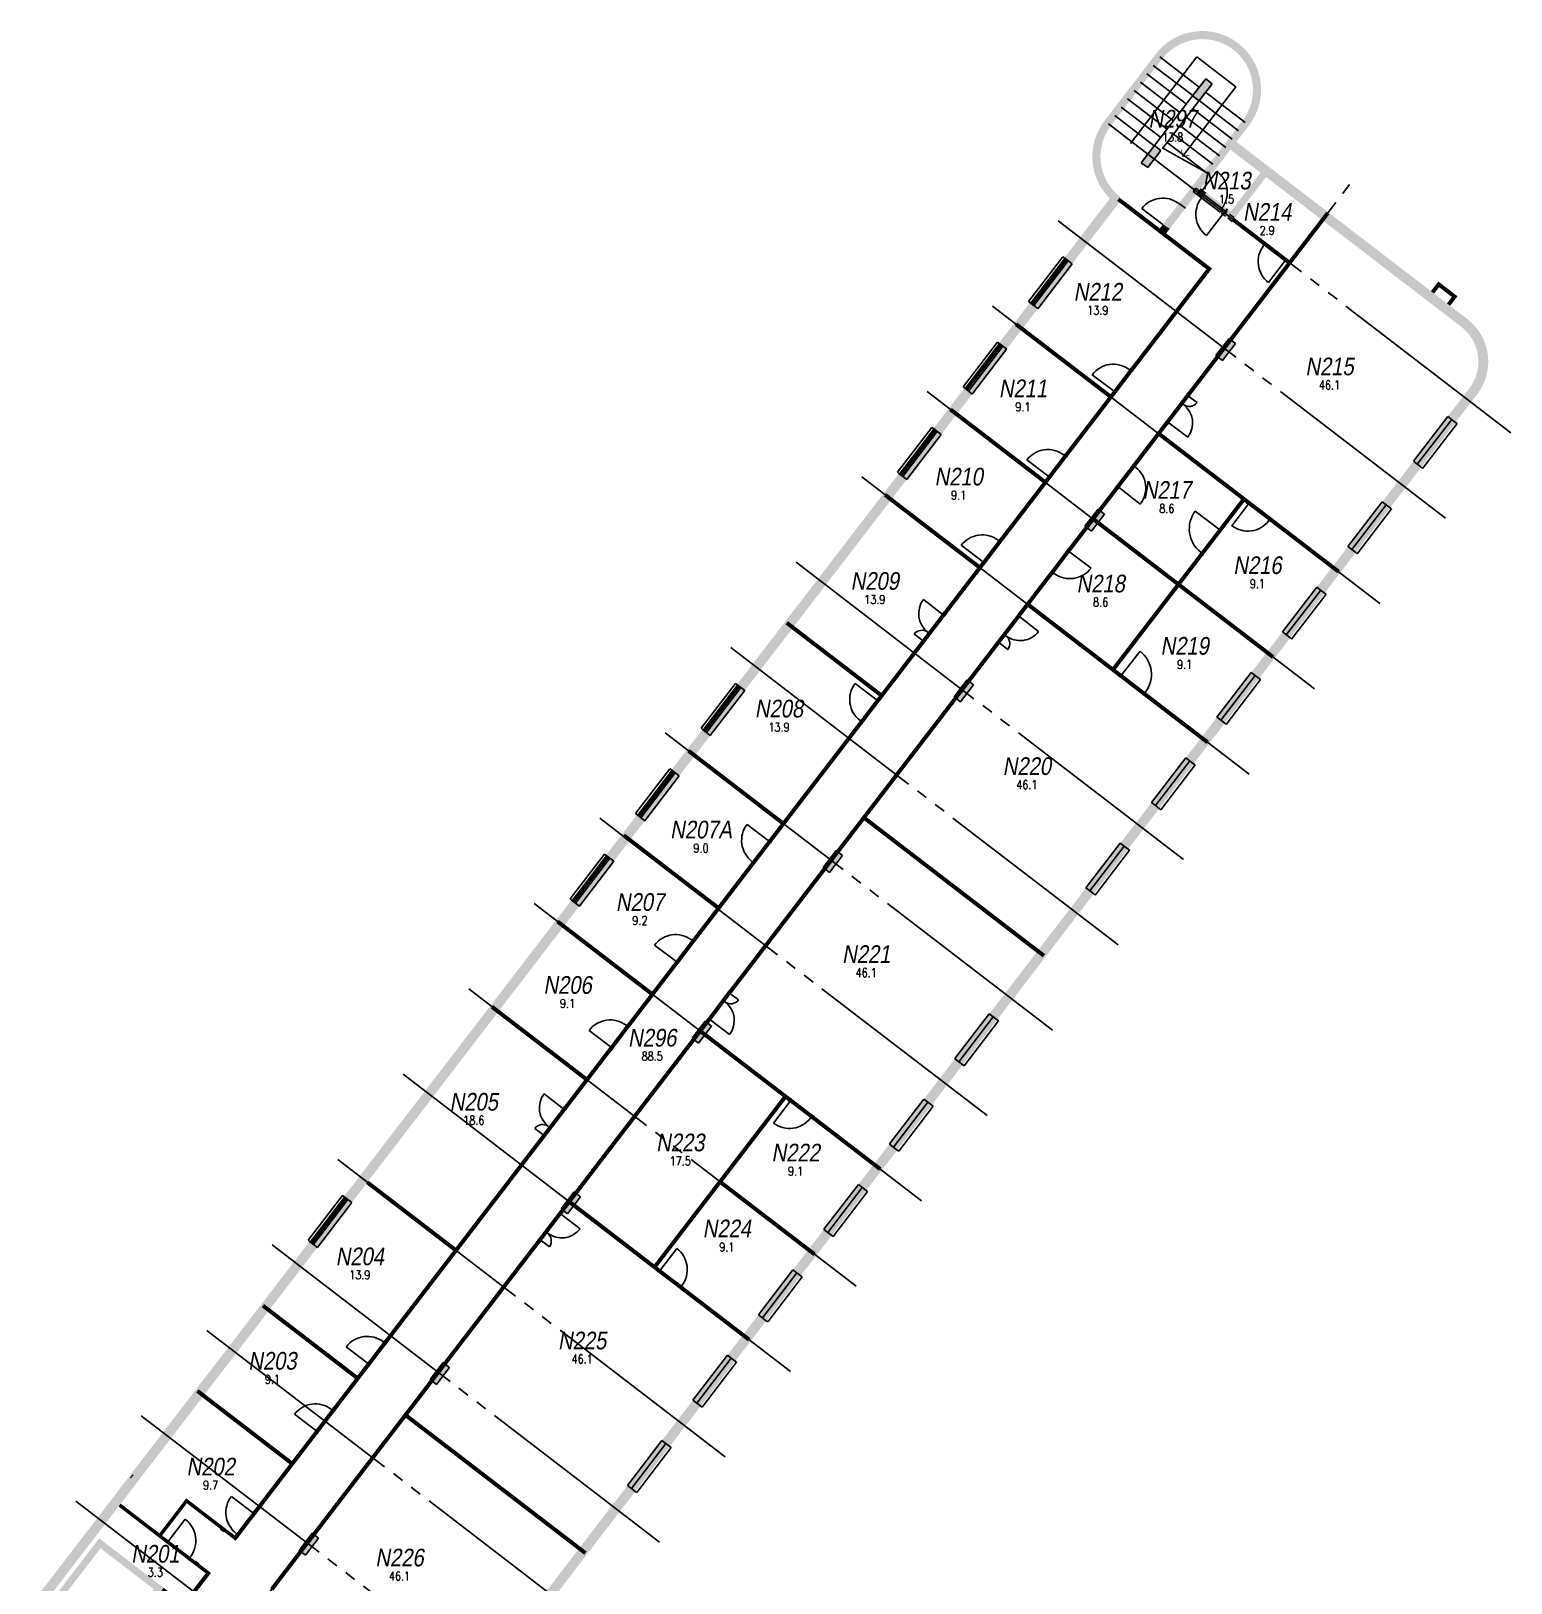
# Model space of a CAD drawing. Extents: x 22790 to 123356, y 400 to 114212.
# Drawn here: x 26218 to 68148, y 70239 to 114212 of the extents above; entities that cross this region are included whole.
import ezdxf
from ezdxf.enums import TextEntityAlignment as Align

# ---------------------------------------------------------------- set-up
doc = ezdxf.new("R2010")
doc.units = 0
doc.header["$LTSCALE"] = 50
doc.header["$PDMODE"] = 1
for name, pattern in [('4PHAN', [158.75, 127, -6.35, 6.35, -6.35, 6.35, -6.35]), ('HIDDEN2', [4.7625, 3.175, -1.5875]), ('INVISIBLE', [999999, 0, -999999])]:
    doc.linetypes.add(name, pattern=pattern)
doc.layers.get('0').update_dxf_attribs({"linetype": 'CONTINUOUS'})
for name, color, linetype in [('ANNTEXT_02', 7, 'CONTINUOUS'), ('DEMOL_02', 7, 'HIDDEN2'), ('ED_02', 7, 'CONTINUOUS'), ('EW_02', 7, 'CONTINUOUS'), ('GRIDLINE_02', 15, '4PHAN'), ('HEADER_02', 7, 'INVISIBLE'), ('ND_02', 7, 'CONTINUOUS'), ('NW_02', 7, 'CONTINUOUS'), ('RI_02', 7, 'CONTINUOUS'), ('UF_02', 7, 'CONTINUOUS'), ('WALL_02', 7, 'CONTINUOUS'), ('WW_02', 7, 'CONTINUOUS')]:
    doc.layers.add(name, color=color, linetype=linetype)
doc.styles.add('SIMPLEX', font='ARIALN.TTF', dxfattribs={"oblique": 10})
doc.styles.get("Standard").update_dxf_attribs({"font": 'simplex'})

# ---------------------------------------------------------------- blocks, each defined once
blk = doc.blocks.new('RM_SPAM')
for p in [(0, 2.5), (0, 0)]:
    blk.add_point(p)
at = {"style": 'SIMPLEX', "oblique": 10}
blk.add_attdef('RM_NUM', text='', height=2.5, dxfattribs=at).set_placement((0, 0), align=Align.CENTER)
at = {"flags": 1}
for tag, p, width in [('SITENO', (-15, 0), 0.8), ('IN_OU_CODE', (-15, -2), 0.8), ('RM_CO_CODE', (-15, -4), 0.8), ('RM_TY_CODE', (-15, -6), 0.7), ('OCC/USE', (-15, -10), 0.8), ('RM_FU_CODE', (-15, -8), 0.8)]:
    blk.add_attdef(tag, p, '', height=1.25, dxfattribs=dict(at, width=width))
at = {"width": 0.8, "flags": 1}
for tag, p in [('BL_NUM', (15, 0)), ('LEVEL', (15, -2)), ('%S/L', (15, -4)), ('STUDCAP', (15, -6))]:
    blk.add_attdef(tag, text='', height=1.25, dxfattribs=at).set_placement(p, align=Align.RIGHT)
at = {"width": 0.8}
for tag, p in [('RM_AREA', (0, -2)), ('USE', (-0.24, -4.05)), ('USE2', (-0.24, -6.05))]:
    blk.add_attdef(tag, text='', height=1.25, dxfattribs=at).set_placement(p, align=Align.CENTER)
at = {"width": 0.8, "flags": 1}
blk.add_attdef('SERVS', text='', height=1.25, dxfattribs=at).set_placement((0, -8), align=Align.CENTER)
blk = doc.blocks.new('DR1H90')
blk.add_line((-0.46, 0), (-0.46, 0.92))
blk.add_arc((-0.46, 0), 0.92, 0, 90)
at = {"flags": 1}
blk.add_attdef('SILLHT', text='', height=0.1, dxfattribs=at).set_placement((0, 0), align=Align.MIDDLE)
blk = doc.blocks.new('DRFRAME')
for p, q in [((-0.5, -0.5), (-0.5, 0.5)), ((0.5, -0.5), (0.5, 0.5))]:
    blk.add_line(p, q)
at = {"flags": 1}
blk.add_attdef('SILLHT', text='', height=0.1, dxfattribs=at).set_placement((0, 0), align=Align.MIDDLE)
blk = doc.blocks.new('WNFRAME')
for p, q in [((-0.5, -0.5), (-0.5, 0.5)), ((0.5, -0.5), (0.5, 0.5))]:
    blk.add_line(p, q)
at = {"flags": 1}
blk.add_attdef('SILLHT', text='', height=0.1, dxfattribs=at).set_placement((0, 0), align=Align.MIDDLE)
blk = doc.blocks.new('DR2U90')
for p, q in [((-0.46, 0), (-0.46, 0.65)), ((0.46, 0), (0.46, 0.27))]:
    blk.add_line(p, q)
for centre, radius, start, end in [((-0.46, 0), 0.65, 0, 90), ((0.46, 0), 0.27, 90, 180)]:
    blk.add_arc(centre, radius, start, end)
at = {"flags": 1}
blk.add_attdef('SILLHT', text='', height=0.1, dxfattribs=at).set_placement((0, 0), align=Align.MIDDLE)
blk = doc.blocks.new('SPL')
for p, q in [((1, 0.5), (0, 0.5)), ((1, -0.5), (1, 0.5)), ((0, -0.5), (1, -0.5))]:
    blk.add_line(p, q)
blk = doc.blocks.new('WNOF')
blk.add_line((-0.5, 0), (0.5, 0))
at = {"flags": 1}
blk.add_attdef('SILLHT', text='', height=0.1, dxfattribs=at).set_placement((0, 0), align=Align.MIDDLE)
blk = doc.blocks.new('C-S')
for p, q in [((0.5, 0.5), (-0.5, 0.5)), ((-0.5, 0.5), (-0.5, -0.5)), ((0.5, -0.5), (0.5, 0.5)), ((-0.5, -0.5), (0.5, -0.5))]:
    blk.add_line(p, q)
at = {"const_width": 1}
blk.add_lwpolyline([(-0.5, 0), (0.5, 0)], dxfattribs=at)
blk = doc.blocks.new('DRHEAD')
blk.add_3dface([(-0.5, -0.5), (0.5, -0.5), (0.5, 0.5), (-0.5, 0.5)])
blk = doc.blocks.new('TXTARR2')
blk.add_line((-1, 0), (0, 0))
at = {"const_width": 0.1}
blk.add_lwpolyline([(-0.71, 0.71), (0, 0), (-0.71, -0.71)], dxfattribs=at)

msp = doc.modelspace()

# ---------------------------------------------------------------- linework, layer by layer
at = {"layer": 'ANNTEXT_02', "color": 0}
for p, q in [((59250, 113483), (57366, 111028)), ((60356, 112635), (59250, 113483)), ((58962, 110819), (60356, 112635))]:
    msp.add_line(p, q, dxfattribs=at)
at = {"layer": 'DEMOL_02'}
for p, q in [((59267, 109572), (59146, 109665)), ((59215, 109756), (59336, 109663)), ((60249, 108819), (59911, 109077)), ((59981, 109168), (60318, 108910))]:
    msp.add_line(p, q, dxfattribs=at)
at = {"layer": 'EW_02'}
for points, const_width in [([(60634, 111605, 1), (58176, 113491), (56722, 111597, 0.414214), (57008, 109424, 0.414214)], 229), ([(67079, 104002, 0.414214), (66823, 105943, 0.414214)], 279)]:
    msp.add_lwpolyline(points, format="xyb", dxfattribs=dict(at, const_width=const_width))
for points, const_width in [([(60634, 111605), (60278, 111141)], 229), ([(60108, 110919), (58850, 109279)], 229), ([(66823, 105943), (60103, 111100)], 279), ([(56977, 109489), (55605, 107700)], 279), ([(58355, 108634), (58255, 108504)], 229), ([(54631, 106430), (53749, 105282)], 279), ([(52775, 104012), (51894, 102864)], 279), ([(66460, 103196), (67079, 104002)], 279), ([(65494, 101937), (64612, 100788)], 279), ([(50920, 101594), (46327, 95609)], 279), ([(63638, 99519), (62757, 98370)], 279), ([(61783, 97100), (60901, 95952)], 279), ([(59927, 94682), (59046, 93534)], 279), ([(45353, 94340), (44472, 93191)], 279), ([(58072, 92264), (57190, 91116)], 279), ([(43498, 91921), (42616, 90773)], 279), ([(56216, 89846), (53444, 86233)], 279), ([(41642, 89503), (35194, 81100)], 279), ([(52505, 85010), (51624, 83861)], 279), ([(50650, 82592), (49768, 81443)], 279), ([(48794, 80173), (47913, 79025)], 279), ([(34220, 79831), (26357, 69584)], 279), ([(46939, 77755), (46057, 76607)], 279), ([(45083, 75337), (44202, 74189)], 279), ([(43228, 72919), (40491, 69352)], 279)]:
    msp.add_lwpolyline(points, dxfattribs=dict(at, const_width=const_width))
at = {"layer": 'EW_02', "const_width": 114, "elevation": 1556}
msp.add_lwpolyline([(65926, 106808), (66100, 107034), (66553, 106687), (66379, 106460)], dxfattribs=at)
at = {"layer": 'GRIDLINE_02'}
for p, q in [((57174, 111250), (68148, 102830)), ((30332, 66534), (63731, 110060)), ((55318, 108832), (66292, 100411)), ((53463, 106414), (64437, 97993)), ((51607, 103996), (62581, 95575)), ((49752, 101578), (60726, 93157)), ((47896, 99160), (58870, 90739)), ((46041, 96742), (57015, 88321)), ((44185, 94323), (55159, 85903)), ((42330, 91905), (53304, 83484)), ((40474, 89487), (51448, 81066)), ((38619, 87069), (49593, 78648)), ((36763, 84651), (47737, 76230)), ((34908, 82233), (45882, 73812)), ((33052, 79815), (44026, 71394)), ((31197, 77396), (42171, 68976)), ((29341, 74978), (40315, 66557)), ((27486, 72560), (38460, 64139))]:
    msp.add_line(p, q, dxfattribs=at)
at = {"layer": 'HEADER_02'}
for points, const_width, elevation in [([(60071, 109080), (59413, 109586)], 200, 2100), ([(58850, 109279), (58355, 108634)], 229, 2159), ([(61148, 108201), (61793, 107706)], 114, 2100), ([(54631, 106430), (55605, 107700)], 279, 2134), ([(54574, 106490), (55530, 107741)], 114, 2134), ([(52775, 104012), (53749, 105282)], 279, 2134), ([(52719, 104072), (53675, 105323)], 114, 2134), ([(57398, 104611), (56907, 103963)], 114, 2134), ([(58398, 103107), (59014, 103915)], 114, 2134), ([(66468, 103206), (65494, 101937)], 279, 2134), ([(50920, 101594), (51894, 102864)], 279, 2134), ([(50863, 101653), (51819, 102905)], 114, 2134), ([(55544, 102192), (55051, 101546)], 114, 2134), ([(56989, 101275), (57485, 101919)], 114, 2134), ([(60703, 100856), (61350, 100364)], 114, 2134), ([(64612, 100788), (63638, 99519)], 279, 2134), ([(53688, 99774), (53196, 99127)], 114, 2134), ([(59381, 99384), (59929, 100098)], 114, 2100), ([(55137, 98854), (55626, 99503)], 114, 2134), ([(62757, 98370), (61783, 97100)], 279, 2134), ([(52096, 97698), (51479, 96891)], 114, 2134), ([(53603, 96862), (54222, 97667)], 114, 2134), ([(57637, 95526), (56993, 96022)], 114, 2134), ([(57784, 95414), (57070, 95962)], 114, 2100), ([(60901, 95952), (59927, 94682)], 279, 2134), ([(45353, 94340), (46327, 95609)], 279, 2134), ([(45297, 94399), (46253, 95650)], 114, 2134), ([(50224, 95260), (49732, 94613)], 114, 2134), ([(59046, 93534), (58072, 92264)], 279, 2134), ([(43498, 91921), (44472, 93191)], 279, 2134), ([(43441, 91981), (44397, 93232)], 114, 2134), ([(46668, 90623), (47163, 91268)], 114, 2159), ([(57190, 91116), (56216, 89846)], 279, 2134), ([(41642, 89503), (42616, 90773)], 279, 2134), ([(41586, 89563), (42542, 90814)], 114, 2134), ([(44997, 88450), (44507, 87801)], 114, 2134), ([(45413, 86178), (46022, 86991)], 114, 2134), ([(53479, 86279), (52505, 85010)], 279, 2134), ([(43141, 86032), (42651, 85383)], 114, 2134), ([(44002, 84347), (44495, 84993)], 114, 2134), ([(51624, 83861), (50650, 82592)], 279, 2134), ([(41350, 83693), (40732, 82886)], 114, 2134), ([(47715, 83930), (48361, 83437)], 114, 2134), ([(42146, 81929), (42639, 82575)], 114, 2134), ([(49768, 81443), (48794, 80173)], 279, 2134), ([(34220, 79831), (35194, 81100)], 279, 2134), ([(34164, 79890), (35120, 81141)], 114, 2134), ([(36471, 81033), (37487, 80254)], 114, 2100), ([(40615, 79934), (41233, 80741)], 114, 2134), ([(43360, 79589), (41936, 80682)], 114, 2100), ([(47913, 79025), (46939, 77755)], 279, 2134), ([(44651, 78602), (44003, 79092)], 114, 2134), ([(36262, 77063), (35769, 76417)], 114, 2134), ([(46057, 76607), (45083, 75337)], 279, 2134), ([(34793, 75149), (34300, 74503)], 114, 2134), ([(44202, 74189), (43228, 72919)], 279, 2134), ([(32551, 72227), (32058, 71581)], 114, 2134), ([(30066, 71419), (30725, 70913)], 100, 2100)]:
    msp.add_lwpolyline(points, dxfattribs=dict(at, const_width=const_width, elevation=elevation))
for points, const_width in [([(54631, 106430), (55605, 107700)], 279), ([(54574, 106490), (55530, 107741)], 114), ([(52775, 104012), (53749, 105282)], 279), ([(52719, 104072), (53675, 105323)], 114), ([(66468, 103206), (65494, 101937)], 279), ([(50920, 101594), (51894, 102864)], 279), ([(50863, 101653), (51819, 102905)], 114), ([(64612, 100788), (63638, 99519)], 279), ([(62757, 98370), (61783, 97100)], 279), ([(60901, 95952), (59927, 94682)], 279), ([(45353, 94340), (46327, 95609)], 279), ([(45297, 94399), (46253, 95650)], 114), ([(59046, 93534), (58072, 92264)], 279), ([(43498, 91921), (44472, 93191)], 279), ([(43441, 91981), (44397, 93232)], 114), ([(57190, 91116), (56216, 89846)], 279), ([(41642, 89503), (42616, 90773)], 279), ([(41586, 89563), (42542, 90814)], 114), ([(53479, 86279), (52505, 85010)], 279), ([(51624, 83861), (50650, 82592)], 279), ([(49768, 81443), (48794, 80173)], 279), ([(34220, 79831), (35194, 81100)], 279), ([(34164, 79890), (35120, 81141)], 114), ([(47913, 79025), (46939, 77755)], 279), ([(46057, 76607), (45083, 75337)], 279), ([(44202, 74189), (43228, 72919)], 279)]:
    msp.add_lwpolyline(points, dxfattribs=dict(at, const_width=const_width))
at = {"layer": 'ND_02'}
for p, q in [((43985, 84360), (44479, 85005)), ((44017, 84335), (44511, 84981)), ((42130, 81941), (42624, 82587)), ((42162, 81917), (42655, 82563))]:
    msp.add_line(p, q, dxfattribs=at)
at = {"layer": 'NW_02'}
for points, const_width in [([(61131, 110135), (60230, 108959), (60071, 109080)], 200), ([(57025, 109447), (59598, 107473), (57400, 104609)], 114), ([(59413, 109586), (59295, 109676)], 200), ([(59015, 103914), (62958, 109053)], 114), ([(60283, 108864), (61148, 108201)], 114), ([(61793, 107706), (61876, 107642)], 114), ([(54124, 105906), (56813, 103844)], 114), ([(55545, 102191), (56905, 103964)], 114), ([(52269, 103488), (54957, 101425)], 114), ([(57484, 101919), (58397, 103108)], 114), ([(58165, 102806), (60704, 100858)], 114), ([(53689, 99773), (55050, 101546)], 114), ([(55629, 99501), (56990, 101275)], 114), ([(50413, 101070), (53102, 99007)], 114), ([(59929, 100098), (60583, 100951)], 114), ([(56309, 100388), (61407, 96476)], 114), ([(61349, 100363), (63263, 98894)], 114), ([(56872, 96114), (59381, 99384)], 114), ([(52097, 97697), (53194, 99128)], 114), ([(54222, 97667), (55134, 98856)], 114), ([(54454, 97970), (57070, 95962)], 114), ([(47630, 97443), (50318, 95380)], 114), ([(46027, 86987), (53603, 96861)], 114), ([(50226, 95259), (51478, 96891)], 114), ([(57784, 95414), (59552, 94058)], 114), ([(47163, 91268), (49731, 94614)], 114), ([(44847, 93816), (47535, 91753)], 114), ([(49815, 91924), (54913, 88012)], 114), ([(43010, 91422), (45698, 89359)], 114), ([(44999, 88448), (46668, 90623)], 114), ([(41136, 88979), (43824, 86917)], 114), ([(43144, 86030), (44504, 87803)], 114), ([(39280, 86561), (41969, 84498)], 114), ([(44496, 84992), (45408, 86181)], 114), ([(45176, 85879), (47715, 83931)], 114), ([(41350, 83692), (42649, 85385)], 114), ([(42640, 82574), (44001, 84348)], 114), ([(43883, 79187), (47594, 84024)], 114), ([(48360, 83436), (50274, 81967)], 114), ([(36263, 77063), (40732, 82886)], 114), ([(41233, 80740), (42146, 81929)], 114), ([(35746, 81590), (36471, 81033)], 114), ([(45739, 81605), (48419, 79549)], 114), ([(41465, 81043), (41936, 80682)], 114), ([(37487, 80254), (38212, 79697)], 114), ([(33038, 70060), (40615, 79934)], 114), ([(43360, 79589), (44004, 79094)], 114), ([(44649, 78600), (46563, 77131)], 114), ([(32786, 78098), (35474, 76035)], 114), ([(34794, 75148), (35768, 76418)], 114), ([(30931, 75679), (33619, 73617)], 114), ([(36826, 74997), (41925, 71085)], 114), ([(32552, 72226), (34299, 74503)], 114), ([(29893, 71614), (30624, 72566), (32047, 71474)], 100), ([(30066, 71419), (28729, 72445)], 100), ([(28693, 68597), (28404, 68220), (26738, 69498), (28168, 71362), (29834, 70084), (29545, 69707)], 200), ([(31971, 71470), (32057, 71582)], 114)]:
    msp.add_lwpolyline(points, dxfattribs=dict(at, const_width=const_width))
msp.add_lwpolyline([(30725, 70913, 100, 100, 0), (31241, 70518, 114, 114, 0), (30541, 69605, 100, 100, 0), (29944, 70063, 100, 100, 0)], format="xyseb", dxfattribs=at)
at = {"layer": 'UF_02'}
for p, q in [((59314, 112617), (58196, 113476)), ((59132, 112381), (58014, 113239)), ((58769, 111907), (57651, 112765)), ((58951, 112144), (57832, 113002)), ((58046, 110965), (59314, 112617)), ((58406, 111434), (57287, 112292)), ((58587, 111670), (57469, 112528)), ((59495, 112478), (58281, 110895)), ((59314, 112241), (60432, 111383)), ((59495, 112478), (60614, 111620)), ((58042, 110960), (56924, 111818)), ((58224, 111197), (57106, 112055)), ((58950, 111768), (60069, 110910)), ((59132, 112005), (60250, 111147)), ((57861, 110723), (56742, 111581)), ((58587, 111294), (59705, 110436)), ((58769, 111531), (59887, 110673)), ((58268, 110902), (59546, 110187)), ((58405, 111058), (59544, 110184))]:
    msp.add_line(p, q, dxfattribs=at)
at = {"layer": 'WALL_02'}
for p, q in [((59146, 109665), (59215, 109756)), ((60318, 108910), (60249, 108819)), ((29040, 73216), (29110, 73307)), ((31585, 71766), (31676, 71696)), ((30976, 70784), (30885, 70853))]:
    msp.add_line(p, q, dxfattribs=at)

# ---------------------------------------------------------------- block references
at = {"layer": 'ANNTEXT_02', "color": 0, "xscale": 200, "yscale": 200, "zscale": 200, "rotation": 232.5000005019338}
msp.add_blockref('TXTARR2', (58840, 110660), dxfattribs=at)
at = {"layer": 'DEMOL_02', "xscale": 812.7999388774417, "yscale": 812.7999388774417, "zscale": 2133.599839553284, "rotation": 322.433208}
msp.add_blockref('DR1H90', (59659, 109416), dxfattribs=at)
at = {"layer": 'DEMOL_02', "xscale": 812.7999388774417, "yscale": 114.2999914046401, "rotation": 142.433208}
msp.add_blockref('DRHEAD', (59624, 109370, 2109), dxfattribs=at)
at = {"layer": 'ED_02', "zscale": 2133.599999999999, "rotation": 52.49999999999999}
for name, p, xscale, yscale in [('DR1H90', (58511, 109026), 812.8, 812.8), ('DRFRAME', (58602, 108957), 762.8, 228.5999828092803)]:
    msp.add_blockref(name, p, dxfattribs=dict(at, xscale=xscale, yscale=yscale))
at = {"layer": 'ND_02'}
for name, p, xscale, yscale, zscale, rotation in [('DRFRAME', (59742, 109333), 779.9999999999999, 200, 2075, 322.501536), ('DR1H90', (59681, 109254), 830, 830, 2075, 142.501536), ('DRFRAME', (61470, 107953), 762.6000000000001, 114.2999914046402, 2075, 142.5), ('DR1H90', (61435, 107908), 812.6000000000003, 812.6000000000003, 2075, 142.5), ('DR1H90', (57107, 104321), 812.7999388774417, 812.7999388774417, 2133.599839553284, 52.82949799999999), ('DRFRAME', (57153, 104287), 812.7999388774417, 114.2999914046401, 2133.599839553283, 232.829498), ('DRFRAME', (58706, 103511), 1015.999923596801, 114.2999914046401, 2133.599839553283, 52.664795), ('DR2U90', (58751, 103477), -1015.999923596801, 1015.999923596801, 2133.599839553284, 232.6647950000001), ('DR1H90', (55252, 101903), 812.7999388774417, 812.7999388774417, 2133.599839553284, 52.63689), ('DRFRAME', (55297, 101869), 812.7999388774417, 114.2999914046401, 2133.599839553283, 232.63689), ('DRFRAME', (57237, 101597), 812.7999388774417, 114.2999914046401, 2133.599839553283, 52.42471800000001), ('DR1H90', (57282, 101562), -812.7999388774417, 812.7999388774417, 2133.599839553284, 232.424718), ('DR1H90', (60992, 100565), -812.7999388774416, 812.7999388774417, 2133.599839553284, 142.762839), ('DRFRAME', (61026, 100610), 812.7999388774417, 114.2999914046401, 2133.599839553283, 322.762839), ('DR1H90', (59610, 99776), -900, 900, 2075, 52.49999999999998), ('DR1H90', (53396, 99485), 812.7999388774417, 812.7999388774417, 2133.599839553284, 52.75980500000001), ('DRFRAME', (59655, 99741), 850, 114.2999914046401, 2075, 232.5), ('DRFRAME', (53442, 99451), 812.7999388774417, 114.2999914046401, 2133.599839553283, 232.759805), ('DRFRAME', (55381, 99179), 812.7999388774417, 114.2999914046401, 2133.599839553283, 52.99214199999999), ('DR1H90', (55427, 99144), 812.7999388774417, 812.7999388774417, 2133.599839553284, 232.992142), ('DR2U90', (51742, 97329), -1015.999923596801, 1015.999923596801, 2133.599839553284, 52.58186599999998), ('DRFRAME', (51787, 97294), 1015.999923596801, 114.2999914046401, 2133.599839553283, 232.581866), ('DRFRAME', (53913, 97264), 1015.999923596801, 114.2999914046401, 2133.599839553283, 52.426036), ('DR2U90', (53958, 97230), 1015.999923596801, 1015.999923596801, 2133.599839553284, 232.426036), ('DR1H90', (57462, 95733), 900, 900, 2075, 322.5), ('DRFRAME', (57427, 95688), 850, 114.2999914046401, 2075, 322.5), ('DR1H90', (49933, 94971), -812.7999388774417, 812.7999388774417, 2133.599839553284, 52.75075099999996), ('DRFRAME', (49978, 94937), 812.7999388774417, 114.2999914046401, 2133.599839553283, 232.750751), ('DR1H90', (46871, 90981), -812.8, 812.8, 2133.6, 52.49999999999998), ('DRFRAME', (46916, 90946), 762.8, 114.2999914046402, 2133.6, 232.5), ('DR1H90', (44706, 88160), 812.7999388774417, 812.7999388774417, 2133.599839553284, 52.89809499999999), ('DRFRAME', (44752, 88126), 812.7999388774417, 114.2999914046401, 2133.599839553283, 232.898095), ('DRFRAME', (45717, 86584), 1015.999923596801, 114.2999914046401, 2133.599839553283, 53.160101), ('DR2U90', (45763, 86550), -1015.999923596801, 1015.999923596801, 2133.599839553284, 233.160101), ('DR1H90', (42851, 85742), 812.7999388774417, 812.7999388774417, 2133.599839553284, 52.95792900000001), ('DRFRAME', (42896, 85707), 812.7999388774417, 114.2999914046401, 2133.599839553283, 232.957929), ('DRFRAME', (44248, 84670), 812.7999388774417, 114.2999914046401, 2133.599839553283, 52.68966700000001), ('DR2U90', (40995, 83324), -1015.999923596801, 1015.999923596801, 2133.599839553284, 52.57005699999995), ('DRFRAME', (41041, 83289), 1015.999923596801, 114.2999914046401, 2133.599839553283, 232.5700569999999), ('DR1H90', (48003, 83638), -812.7999388774417, 812.7999388774417, 2133.599839553284, 142.623201), ('DRFRAME', (48038, 83683), 812.7999388774417, 114.2999914046401, 2133.599839553283, 322.623201), ('DRFRAME', (42393, 82252), 812.7999388774417, 114.2999914046401, 2133.599839553283, 52.64932199999999), ('DRFRAME', (36979, 80643), 1230, 114.2999914046401, 2075, 322.499999), ('DRFRAME', (40924, 80337), 1015.999923596801, 114.2999914046401, 2133.599839553283, 52.55642099999999), ('DR2U90', (40969, 80303), 1015.999923596801, 1015.999923596801, 2133.599839553284, 232.556421), ('DRFRAME', (42648, 80135), 1745, 114.2999914046401, 2075, 142.500004), ('DR1H90', (44361, 78893), 812.7999388774417, 812.7999388774417, 2133.599839553284, 322.89156), ('DRFRAME', (44327, 78847), 812.7999388774417, 114.2999914046401, 2133.599839553283, 142.89156), ('DR1H90', (35970, 76775), 812.7999388774417, 812.7999388774417, 2133.599839553284, 52.5776), ('DRFRAME', (36015, 76740), 812.7999388774417, 114.2999914046401, 2133.599839553283, 232.5776), ('DR1H90', (34501, 74861), 812.7999388774417, 812.7999388774417, 2133.599839553284, 52.609071), ('DRFRAME', (34547, 74826), 812.7999388774417, 114.2999914046401, 2133.599839553283, 232.609071), ('DR1H90', (32259, 71939), -812.7999388774417, 812.7999388774417, 2133.599839553284, 52.31337235175314), ('DRFRAME', (32304, 71904), 812.7999388774417, 114.2999914046401, 2133.599839553283, 232.6866269999999), ('DR1H90', (30426, 71206), 830, 830, 2075, 322.5), ('DRFRAME', (30395, 71166), 779.9999999999999, 100, 2075, 142.5)]:
    msp.add_blockref(name, p, dxfattribs=dict(at, xscale=xscale, yscale=yscale, zscale=zscale, rotation=rotation))
at = {"layer": 'NW_02', "rotation": 322.5000000000001}
for p, xscale, yscale, zscale in [((59405, 112548), 228.5999785116008, 609.5999426976018, 3111.49970751901), ((57951, 110654), 228.5999785116008, 609.5999426976018, 3111.49970751901), ((60066, 105189), 228.5999828092804, 609.599954158081, 3111.499766015206), ((56355, 100353), 228.5999828092804, 609.599954158081, 3111.499766015206), ((52644, 95517), 228.5999828092804, 609.599954158081, 3111.499766015206), ((48933, 90681), 228.5999828092804, 609.599954158081, 3111.499766015206), ((45222, 85844), 228.5999828092804, 609.599954158081, 3111.499766015206), ((41511, 81008), 228.5999828092804, 609.599954158081, 3111.499766015206), ((37799, 76172), 228.5999828092804, 609.599954158081, 3111.499766015206), ((34088, 71335), 228.5999828092804, 609.599954158081, 3111.499766015206)]:
    msp.add_blockref('C-S', p, dxfattribs=dict(at, xscale=xscale, yscale=yscale, zscale=zscale))
at = {"layer": 'RI_02', "xscale": 200, "yscale": 200, "zscale": 200}
for p, values in [((58562, 111478), {'RM_NUM': 'N297', 'RM_AREA': '13.8'}), ((60088, 109723), {'RM_NUM': 'N213', 'RM_AREA': '1.5'}), ((61241, 108836), {'RM_NUM': 'N214', 'RM_AREA': '2.9'}), ((56442, 106573), {'RM_NUM': 'N212', 'RM_AREA': '13.9'}), ((63006, 104458), {'RM_NUM': 'N215', 'RM_AREA': '46.1'}), ((54322, 103837), {'RM_NUM': 'N211', 'RM_AREA': '9.1'}), ((52500, 101337), {'RM_NUM': 'N210', 'RM_AREA': '9.1'}), ((58398, 100958), {'RM_NUM': 'N217', 'RM_AREA': '8.6'}), ((60963, 98826), {'RM_NUM': 'N216', 'RM_AREA': '9.1'}), ((50122, 98379), {'RM_NUM': 'N209', 'RM_AREA': '13.9'}), ((56523, 98306), {'RM_NUM': 'N218', 'RM_AREA': '8.6'}), ((58903, 96541), {'RM_NUM': 'N219', 'RM_AREA': '9.1'}), ((47408, 94764), {'RM_NUM': 'N208', 'RM_AREA': '13.9'}), ((54431, 93133), {'RM_NUM': 'N220', 'RM_AREA': '46.1'}), ((45199, 91335), {'RM_NUM': 'N207A', 'RM_AREA': '9.0'}), ((43470, 89283), {'RM_NUM': 'N207', 'RM_AREA': '9.2'}), ((49881, 87808), {'RM_NUM': 'N221', 'RM_AREA': '46.1'}), ((41418, 86933), {'RM_NUM': 'N206', 'RM_AREA': '9.1'}), ((43816, 85438), {'RM_NUM': 'N296', 'RM_AREA': '88.5'}), ((38761, 83623), {'RM_NUM': 'N205', 'RM_AREA': '18.6'}), ((44612, 82470), {'RM_NUM': 'N223', 'RM_AREA': '17.5'}), ((47881, 82183), {'RM_NUM': 'N222', 'RM_AREA': '9.1'}), ((45931, 80033), {'RM_NUM': 'N224', 'RM_AREA': '9.1'}), ((35533, 79243), {'RM_NUM': 'N204', 'RM_AREA': '13.9'}), ((41831, 76858), {'RM_NUM': 'N225', 'RM_AREA': '46.1'}), ((33056, 76283), {'RM_NUM': 'N203', 'RM_AREA': '9.1'}), ((31306, 73286), {'RM_NUM': 'N202', 'RM_AREA': '9.7'}), ((29739, 70815), {'RM_NUM': 'N201', 'RM_AREA': '3.3'}), ((36656, 70708), {'RM_NUM': 'N226', 'RM_AREA': '46.1'})]:
    msp.add_blockref('RM_SPAM', p, dxfattribs=at).add_auto_attribs(values)
at = {"layer": 'WW_02'}
for name, p, xscale, yscale, zscale, rotation in [('SPL', (55007, 107150, 457), 50.8, 1600.2, 1600.2, 142.5), ('WNFRAME', (55118, 107065, 457), 1600.2, 279.4, 1676.4, 52.5), ('WNOF', (55118, 107065, 457), 1600.2, 279.4, 1676.4, 232.5), ('SPL', (55189, 107010, 457), 49.99999999999999, 1600.2, 1600.2, 322.5), ('SPL', (53151, 104732, 457), 50.8, 1600.2, 1600.2, 142.5), ('WNFRAME', (53262, 104647, 457), 1600.2, 279.4, 1676.4, 52.5), ('WNOF', (53262, 104647, 457), 1600.2, 279.4, 1676.4, 232.5), ('SPL', (53333, 104592, 457), 49.99999999999999, 1600.2, 1600.2, 322.5), ('SPL', (51296, 102314, 457), 50.8, 1600.2, 1600.2, 142.5), ('WNFRAME', (51407, 102229, 457), 1600.2, 279.4, 1676.4, 52.5), ('WNFRAME', (65981, 102571, 457), 1600.2, 279.4, 1676.4, 232.5), ('SPL', (65910, 102626, 457), 50, 1600.2, 1600.2, 142.5), ('WNOF', (65981, 102571, 457), 1600.2, 279.4, 1676.4, 52.5), ('SPL', (66092, 102486, 457), 50.8, 1600.2, 1600.2, 322.5), ('WNOF', (51407, 102229, 457), 1600.2, 279.4, 1676.4, 232.5), ('SPL', (51478, 102174, 457), 49.99999999999999, 1600.2, 1600.2, 322.5), ('WNFRAME', (64125, 100153, 457), 1600.2, 279.4, 1676.4, 232.5), ('SPL', (64054, 100208, 457), 50, 1600.2, 1600.2, 142.5), ('WNOF', (64125, 100153, 457), 1600.2, 279.4, 1676.4, 52.5), ('SPL', (64236, 100068, 457), 50.8, 1600.2, 1600.2, 322.5), ('WNFRAME', (62270, 97735, 457), 1600.2, 279.4, 1676.4, 232.5), ('SPL', (62199, 97790, 457), 50, 1600.2, 1600.2, 142.5), ('WNOF', (62270, 97735, 457), 1600.2, 279.4, 1676.4, 52.5), ('SPL', (62381, 97650, 457), 50.8, 1600.2, 1600.2, 322.5), ('WNFRAME', (60414, 95317, 457), 1600.2, 279.4, 1676.4, 232.5), ('SPL', (60343, 95372, 457), 50, 1600.2, 1600.2, 142.5), ('WNOF', (60414, 95317, 457), 1600.2, 279.4, 1676.4, 52.5), ('SPL', (60525, 95232, 457), 50.8, 1600.2, 1600.2, 322.5), ('SPL', (45729, 95059, 457), 50.8, 1600.2, 1600.2, 142.5), ('WNFRAME', (45840, 94974, 457), 1600.2, 279.4, 1676.4, 52.5), ('WNOF', (45840, 94974, 457), 1600.2, 279.4, 1676.4, 232.5), ('SPL', (45911, 94920, 457), 49.99999999999999, 1600.2, 1600.2, 322.5), ('SPL', (43874, 92641, 457), 50.8, 1600.2, 1600.2, 142.5), ('WNFRAME', (43985, 92556, 457), 1600.2, 279.4, 1676.4, 52.5), ('WNFRAME', (58559, 92899, 457), 1600.2, 279.4, 1676.4, 232.5), ('SPL', (58488, 92954, 457), 50, 1600.2, 1600.2, 142.5), ('WNOF', (58559, 92899, 457), 1600.2, 279.4, 1676.4, 52.5), ('SPL', (58670, 92814, 457), 50.8, 1600.2, 1600.2, 322.5), ('WNOF', (43985, 92556, 457), 1600.2, 279.4, 1676.4, 232.5), ('SPL', (44056, 92502, 457), 49.99999999999999, 1600.2, 1600.2, 322.5), ('WNFRAME', (56703, 90481, 457), 1600.2, 279.4, 1676.4, 232.5), ('SPL', (56632, 90535, 457), 50, 1600.2, 1600.2, 142.5), ('WNOF', (56703, 90481, 457), 1600.2, 279.4, 1676.4, 52.5), ('SPL', (56814, 90396, 457), 50.8, 1600.2, 1600.2, 322.5), ('SPL', (42018, 90223, 457), 50.8, 1600.2, 1600.2, 142.5), ('WNFRAME', (42129, 90138, 457), 1600.2, 279.4, 1676.4, 52.5), ('WNOF', (42129, 90138, 457), 1600.2, 279.4, 1676.4, 232.5), ('SPL', (42200, 90083, 457), 49.99999999999999, 1600.2, 1600.2, 322.5), ('WNFRAME', (52992, 85644, 457), 1600.2, 279.4, 1676.4, 232.5), ('SPL', (52921, 85699, 457), 50, 1600.2, 1600.2, 142.5), ('WNOF', (52992, 85644, 457), 1600.2, 279.4, 1676.4, 52.5), ('SPL', (53103, 85559, 457), 50.8, 1600.2, 1600.2, 322.5), ('WNFRAME', (51137, 83226, 457), 1600.2, 279.4, 1676.4, 232.5), ('SPL', (51066, 83281, 457), 50, 1600.2, 1600.2, 142.5), ('WNOF', (51137, 83226, 457), 1600.2, 279.4, 1676.4, 52.5), ('SPL', (51248, 83141, 457), 50.8, 1600.2, 1600.2, 322.5), ('WNFRAME', (49281, 80808, 457), 1600.2, 279.4, 1676.4, 232.5), ('SPL', (49210, 80863, 457), 50, 1600.2, 1600.2, 142.5), ('WNOF', (49281, 80808, 457), 1600.2, 279.4, 1676.4, 52.5), ('SPL', (49392, 80723, 457), 50.8, 1600.2, 1600.2, 322.5), ('SPL', (34596, 80551, 457), 50.8, 1600.2, 1600.2, 142.5), ('WNFRAME', (34707, 80466, 457), 1600.2, 279.4, 1676.4, 52.5), ('WNOF', (34707, 80466, 457), 1600.2, 279.4, 1676.4, 232.5), ('SPL', (34778, 80411, 457), 49.99999999999999, 1600.2, 1600.2, 322.5), ('WNFRAME', (47426, 78390, 457), 1600.2, 279.4, 1676.4, 232.5), ('SPL', (47355, 78445, 457), 50, 1600.2, 1600.2, 142.5), ('WNOF', (47426, 78390, 457), 1600.2, 279.4, 1676.4, 52.5), ('SPL', (47537, 78305, 457), 50.8, 1600.2, 1600.2, 322.5), ('WNFRAME', (45570, 75972, 457), 1600.2, 279.4, 1676.4, 232.5), ('SPL', (45499, 76027, 457), 50, 1600.2, 1600.2, 142.5), ('WNOF', (45570, 75972, 457), 1600.2, 279.4, 1676.4, 52.5), ('SPL', (45681, 75887, 457), 50.8, 1600.2, 1600.2, 322.5), ('WNFRAME', (43715, 73554, 457), 1600.2, 279.4, 1676.4, 232.5), ('SPL', (43644, 73608, 457), 50, 1600.2, 1600.2, 142.5), ('WNOF', (43715, 73554, 457), 1600.2, 279.4, 1676.4, 52.5), ('SPL', (43825, 73469, 457), 50.8, 1600.2, 1600.2, 322.5)]:
    msp.add_blockref(name, p, dxfattribs=dict(at, xscale=xscale, yscale=yscale, zscale=zscale, rotation=rotation))

doc.saveas('drawing.dxf')
